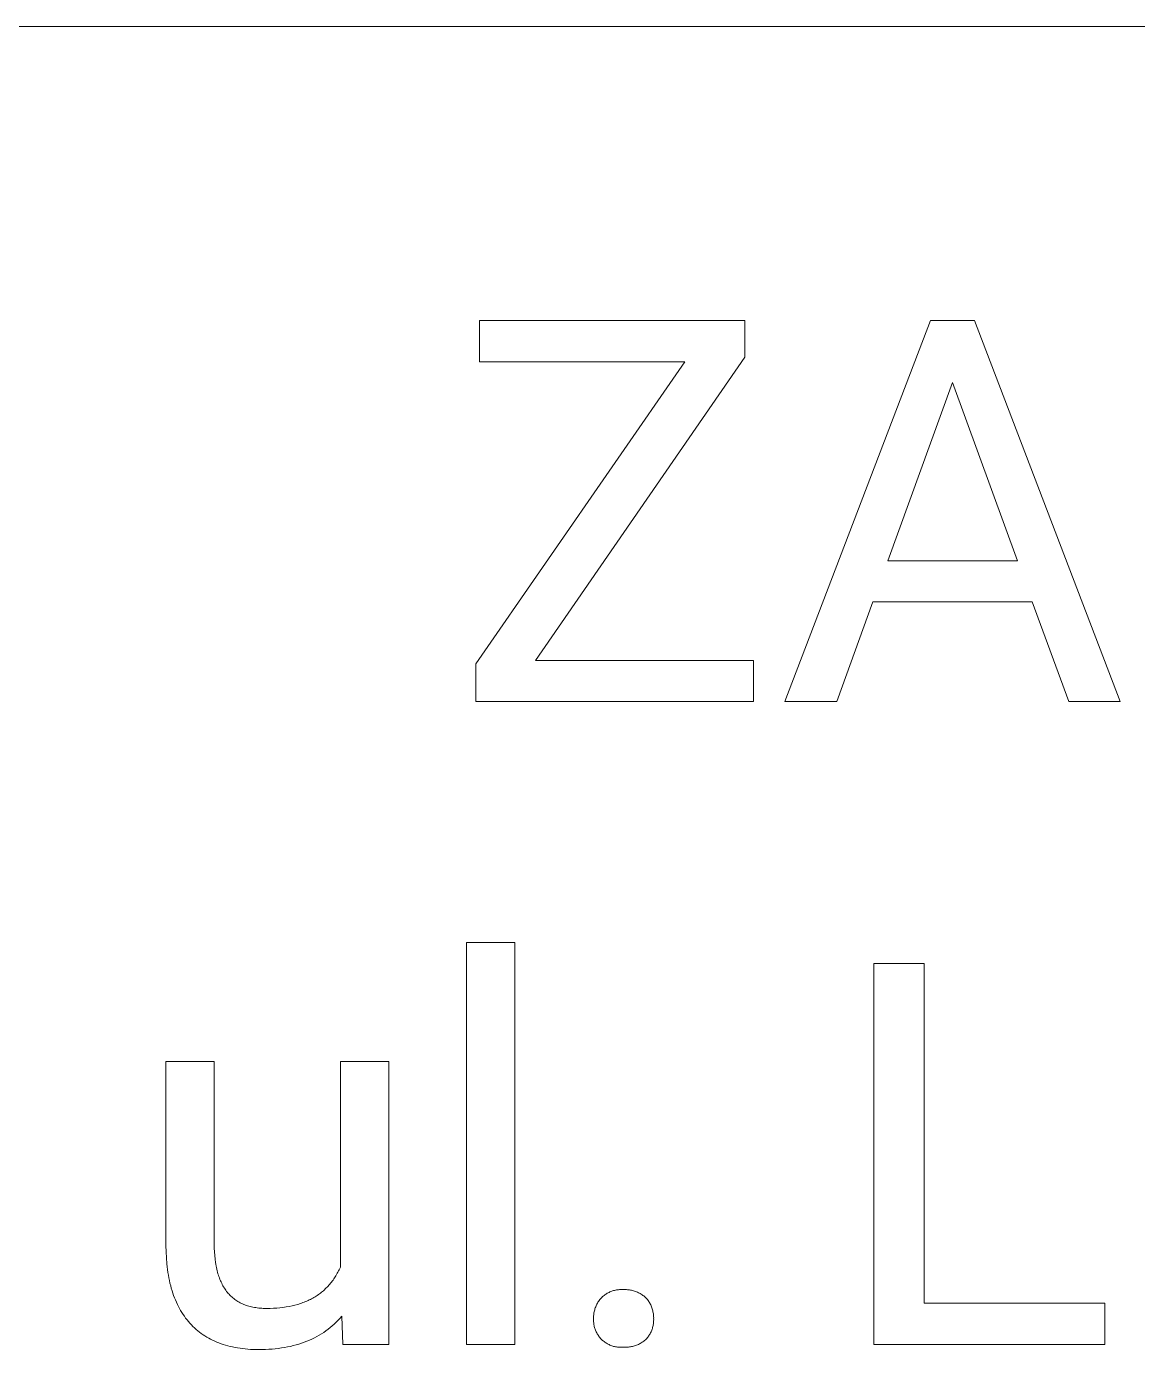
# Model space of a CAD drawing. Header units: millimetres. Extents: x -962 to 3068, y -237 to 2578.
# Drawn here: x 1782.2 to 1893.4, y 80.6 to 213.2 of the extents above; entities that cross this region are included whole.
import ezdxf

# ---------------------------------------------------------------- set-up
doc = ezdxf.new("R2010")
doc.units = ezdxf.units.MM
doc.header["$MEASUREMENT"] = 0
doc.layers.add('Domyślny', color=7, linetype='Continuous', true_color=0x000000)

msp = doc.modelspace()

# ---------------------------------------------------------------- linework, layer by layer
at = {"layer": 'Domyślny', "color": 18, "lineweight": 15, "true_color": 0x000000}
for p, q in [((3063.98, 213.22), (1544.75, 213.22)), ((1827.52, 179.62), (1827.52, 183.74)), ((1827.52, 183.74), (1854.12, 183.74)), ((1854.12, 183.74), (1854.12, 180.08)), ((1858.13, 145.58), (1872.7, 183.75)), ((1872.7, 183.75), (1877.11, 183.75)), ((1877.11, 183.75), (1891.71, 145.58)), ((1827.18, 149.36), (1848.09, 179.62)), ((1848.09, 179.62), (1827.52, 179.62)), ((1854.12, 180.08), (1833.13, 149.7)), ((1874.91, 177.53), (1868.44, 159.68)), ((1881.41, 159.68), (1874.91, 177.53)), ((1868.44, 159.68), (1881.41, 159.68)), ((1866.92, 155.56), (1863.32, 145.58)), ((1882.9, 155.56), (1866.92, 155.56)), ((1886.55, 145.58), (1882.9, 155.56)), ((1827.18, 145.58), (1827.18, 149.36)), ((1833.13, 149.7), (1854.96, 149.7)), ((1854.96, 149.7), (1854.96, 145.58)), ((1854.96, 145.58), (1827.18, 145.58)), ((1863.32, 145.58), (1858.13, 145.58)), ((1891.71, 145.58), (1886.55, 145.58)), ((1826.23, 81.16), (1826.23, 121.42)), ((1826.23, 121.42), (1831.08, 121.42)), ((1831.08, 121.42), (1831.08, 81.16)), ((1867.02, 81.16), (1867.02, 119.33)), ((1867.02, 119.33), (1872.08, 119.33)), ((1872.08, 119.33), (1872.08, 85.28)), ((1796.12, 91.07), (1796.12, 109.52)), ((1796.12, 109.52), (1800.97, 109.52)), ((1800.97, 109.52), (1800.97, 91.2)), ((1813.6, 88.89), (1813.6, 109.52)), ((1813.6, 109.52), (1818.46, 109.52)), ((1818.46, 109.52), (1818.46, 81.16)), ((1796.14, 90.43), (1796.12, 91.07)), ((1796.17, 89.82), (1796.14, 90.43)), ((1800.97, 91.2), (1800.97, 90.81)), ((1800.97, 90.81), (1800.99, 90.42)), ((1800.99, 90.42), (1801.02, 90.05)), ((1796.22, 89.22), (1796.17, 89.82)), ((1796.25, 88.93), (1796.22, 89.22)), ((1796.28, 88.65), (1796.25, 88.93)), ((1801.02, 90.05), (1801.05, 89.69)), ((1801.05, 89.69), (1801.1, 89.35)), ((1801.1, 89.35), (1801.12, 89.18)), ((1801.12, 89.18), (1801.15, 89.01)), ((1801.15, 89.01), (1801.19, 88.85)), ((1801.19, 88.85), (1801.22, 88.69)), ((1813.54, 88.77), (1813.6, 88.89)), ((1796.32, 88.37), (1796.28, 88.65)), ((1796.37, 88.09), (1796.32, 88.37)), ((1796.42, 87.82), (1796.37, 88.09)), ((1796.47, 87.56), (1796.42, 87.82)), ((1796.53, 87.29), (1796.47, 87.56)), ((1801.22, 88.69), (1801.26, 88.54)), ((1801.26, 88.54), (1801.3, 88.39)), ((1801.3, 88.39), (1801.34, 88.24)), ((1801.34, 88.24), (1801.39, 88.09)), ((1801.39, 88.09), (1801.43, 87.95)), ((1801.43, 87.95), (1801.48, 87.81)), ((1801.48, 87.81), (1801.54, 87.67)), ((1801.54, 87.67), (1801.59, 87.54)), ((1801.59, 87.54), (1801.65, 87.41)), ((1812.78, 87.49), (1812.86, 87.6)), ((1812.86, 87.6), (1812.93, 87.71)), ((1812.93, 87.71), (1813.01, 87.82)), ((1813.01, 87.82), (1813.08, 87.93)), ((1813.08, 87.93), (1813.15, 88.04)), ((1813.15, 88.04), (1813.22, 88.16)), ((1813.22, 88.16), (1813.29, 88.28)), ((1813.29, 88.28), (1813.35, 88.4)), ((1813.35, 88.4), (1813.42, 88.52)), ((1813.42, 88.52), (1813.48, 88.64)), ((1813.48, 88.64), (1813.54, 88.77)), ((1796.6, 87.04), (1796.53, 87.29)), ((1796.66, 86.79), (1796.6, 87.04)), ((1796.74, 86.54), (1796.66, 86.79)), ((1796.81, 86.3), (1796.74, 86.54)), ((1796.9, 86.06), (1796.81, 86.3)), ((1801.65, 87.41), (1801.71, 87.28)), ((1801.71, 87.28), (1801.77, 87.15)), ((1801.77, 87.15), (1801.84, 87.03)), ((1801.84, 87.03), (1801.9, 86.91)), ((1801.9, 86.91), (1801.98, 86.8)), ((1801.98, 86.8), (1802.05, 86.69)), ((1802.05, 86.69), (1802.12, 86.58)), ((1802.12, 86.58), (1802.2, 86.47)), ((1802.2, 86.47), (1802.28, 86.37)), ((1802.28, 86.37), (1802.37, 86.27)), ((1802.37, 86.27), (1802.45, 86.18)), ((1802.45, 86.18), (1802.54, 86.08)), ((1811.39, 86.14), (1811.5, 86.22)), ((1811.5, 86.22), (1811.6, 86.3)), ((1811.6, 86.3), (1811.7, 86.38)), ((1811.7, 86.38), (1811.8, 86.46)), ((1811.8, 86.46), (1811.9, 86.54)), ((1811.9, 86.54), (1812, 86.63)), ((1812, 86.63), (1812.09, 86.72)), ((1812.09, 86.72), (1812.18, 86.81)), ((1812.18, 86.81), (1812.27, 86.9)), ((1812.27, 86.9), (1812.36, 86.99)), ((1812.36, 86.99), (1812.45, 87.09)), ((1812.45, 87.09), (1812.54, 87.19)), ((1812.54, 87.19), (1812.62, 87.29)), ((1812.62, 87.29), (1812.7, 87.39)), ((1812.7, 87.39), (1812.78, 87.49)), ((1840.17, 86.18), (1840.25, 86.23)), ((1840.25, 86.23), (1840.33, 86.28)), ((1840.33, 86.28), (1840.42, 86.33)), ((1840.42, 86.33), (1840.51, 86.37)), ((1840.51, 86.37), (1840.6, 86.41)), ((1840.6, 86.41), (1840.69, 86.45)), ((1840.69, 86.45), (1840.78, 86.49)), ((1840.78, 86.49), (1840.87, 86.52)), ((1840.87, 86.52), (1840.97, 86.55)), ((1840.97, 86.55), (1841.06, 86.57)), ((1841.06, 86.57), (1841.16, 86.59)), ((1841.16, 86.59), (1841.25, 86.61)), ((1841.25, 86.61), (1841.35, 86.63)), ((1841.35, 86.63), (1841.45, 86.64)), ((1841.45, 86.64), (1841.55, 86.65)), ((1841.55, 86.65), (1841.65, 86.65)), ((1841.65, 86.65), (1841.74, 86.65)), ((1841.74, 86.65), (1841.84, 86.65)), ((1841.84, 86.65), (1841.94, 86.65)), ((1841.94, 86.65), (1842.04, 86.65)), ((1842.04, 86.65), (1842.15, 86.65)), ((1842.15, 86.65), (1842.25, 86.65)), ((1842.25, 86.65), (1842.36, 86.64)), ((1842.36, 86.64), (1842.46, 86.63)), ((1842.46, 86.63), (1842.57, 86.62)), ((1842.57, 86.62), (1842.67, 86.6)), ((1842.67, 86.6), (1842.77, 86.58)), ((1842.77, 86.58), (1842.87, 86.56)), ((1842.87, 86.56), (1842.97, 86.53)), ((1842.97, 86.53), (1843.07, 86.5)), ((1843.07, 86.5), (1843.17, 86.46)), ((1843.17, 86.46), (1843.27, 86.43)), ((1843.27, 86.43), (1843.36, 86.38)), ((1843.36, 86.38), (1843.46, 86.34)), ((1843.46, 86.34), (1843.55, 86.29)), ((1843.55, 86.29), (1843.64, 86.24)), ((1843.64, 86.24), (1843.73, 86.19)), ((1843.73, 86.19), (1843.82, 86.13)), ((1796.98, 85.83), (1796.9, 86.06)), ((1797.07, 85.61), (1796.98, 85.83)), ((1797.17, 85.38), (1797.07, 85.61)), ((1797.27, 85.17), (1797.17, 85.38)), ((1797.38, 84.96), (1797.27, 85.17)), ((1797.48, 84.75), (1797.38, 84.96)), ((1802.54, 86.08), (1802.63, 85.99)), ((1802.63, 85.99), (1802.72, 85.91)), ((1802.72, 85.91), (1802.82, 85.82)), ((1802.82, 85.82), (1802.92, 85.74)), ((1802.92, 85.74), (1803.02, 85.67)), ((1803.02, 85.67), (1803.12, 85.59)), ((1803.12, 85.59), (1803.23, 85.52)), ((1803.23, 85.52), (1803.34, 85.46)), ((1803.34, 85.46), (1803.45, 85.39)), ((1803.45, 85.39), (1803.56, 85.33)), ((1803.56, 85.33), (1803.68, 85.27)), ((1803.68, 85.27), (1803.8, 85.22)), ((1803.8, 85.22), (1803.92, 85.16)), ((1803.92, 85.16), (1804.04, 85.12)), ((1804.04, 85.12), (1804.17, 85.07)), ((1804.17, 85.07), (1804.3, 85.03)), ((1804.3, 85.03), (1804.43, 84.99)), ((1804.43, 84.99), (1804.56, 84.95)), ((1804.56, 84.95), (1804.7, 84.92)), ((1804.7, 84.92), (1804.84, 84.89)), ((1804.84, 84.89), (1804.98, 84.86)), ((1804.98, 84.86), (1805.12, 84.84)), ((1807.54, 84.83), (1807.85, 84.86)), ((1807.85, 84.86), (1808.16, 84.91)), ((1808.16, 84.91), (1808.46, 84.96)), ((1808.46, 84.96), (1808.76, 85.02)), ((1808.76, 85.02), (1809.04, 85.09)), ((1809.04, 85.09), (1809.32, 85.17)), ((1809.32, 85.17), (1809.59, 85.25)), ((1809.59, 85.25), (1809.72, 85.3)), ((1809.72, 85.3), (1809.85, 85.34)), ((1809.85, 85.34), (1809.98, 85.39)), ((1809.98, 85.39), (1810.11, 85.44)), ((1810.11, 85.44), (1810.24, 85.5)), ((1810.24, 85.5), (1810.36, 85.55)), ((1810.36, 85.55), (1810.48, 85.61)), ((1810.48, 85.61), (1810.6, 85.67)), ((1810.6, 85.67), (1810.72, 85.73)), ((1810.72, 85.73), (1810.84, 85.8)), ((1810.84, 85.8), (1810.95, 85.86)), ((1810.95, 85.86), (1811.06, 85.93)), ((1811.06, 85.93), (1811.17, 86)), ((1811.17, 86), (1811.28, 86.07)), ((1811.28, 86.07), (1811.39, 86.14)), ((1839.13, 84.83), (1839.17, 84.92)), ((1839.17, 84.92), (1839.21, 85.02)), ((1839.21, 85.02), (1839.25, 85.11)), ((1839.25, 85.11), (1839.3, 85.2)), ((1839.3, 85.2), (1839.35, 85.3)), ((1839.35, 85.3), (1839.4, 85.38)), ((1839.4, 85.38), (1839.46, 85.47)), ((1839.46, 85.47), (1839.52, 85.56)), ((1839.52, 85.56), (1839.58, 85.64)), ((1839.58, 85.64), (1839.65, 85.72)), ((1839.65, 85.72), (1839.71, 85.8)), ((1839.71, 85.8), (1839.78, 85.87)), ((1839.78, 85.87), (1839.86, 85.94)), ((1839.86, 85.94), (1839.93, 86)), ((1839.93, 86), (1840.01, 86.06)), ((1840.01, 86.06), (1840.09, 86.12)), ((1840.09, 86.12), (1840.17, 86.18)), ((1843.82, 86.13), (1843.9, 86.07)), ((1843.9, 86.07), (1843.99, 86.01)), ((1843.99, 86.01), (1844.07, 85.94)), ((1844.07, 85.94), (1844.15, 85.87)), ((1844.15, 85.87), (1844.22, 85.8)), ((1844.22, 85.8), (1844.29, 85.72)), ((1844.29, 85.72), (1844.35, 85.64)), ((1844.35, 85.64), (1844.42, 85.56)), ((1844.42, 85.56), (1844.48, 85.47)), ((1844.48, 85.47), (1844.53, 85.39)), ((1844.53, 85.39), (1844.58, 85.3)), ((1844.58, 85.3), (1844.63, 85.21)), ((1844.63, 85.21), (1844.68, 85.11)), ((1844.68, 85.11), (1844.72, 85.02)), ((1844.72, 85.02), (1844.76, 84.92)), ((1844.76, 84.92), (1844.8, 84.83)), ((1872.08, 85.28), (1890.17, 85.28)), ((1890.17, 85.28), (1890.17, 81.16)), ((1797.6, 84.55), (1797.48, 84.75)), ((1797.72, 84.35), (1797.6, 84.55)), ((1797.84, 84.16), (1797.72, 84.35)), ((1797.97, 83.97), (1797.84, 84.16)), ((1798.1, 83.79), (1797.97, 83.97)), ((1798.24, 83.61), (1798.1, 83.79)), ((1798.38, 83.44), (1798.24, 83.61)), ((1805.12, 84.84), (1805.27, 84.82)), ((1805.27, 84.82), (1805.42, 84.8)), ((1805.42, 84.8), (1805.57, 84.79)), ((1805.57, 84.79), (1805.73, 84.78)), ((1805.73, 84.78), (1805.88, 84.77)), ((1805.88, 84.77), (1806.04, 84.76)), ((1806.04, 84.76), (1806.2, 84.76)), ((1806.2, 84.76), (1806.55, 84.77)), ((1806.55, 84.77), (1806.89, 84.78)), ((1806.89, 84.78), (1807.22, 84.8)), ((1807.22, 84.8), (1807.54, 84.83)), ((1813.37, 83.57), (1813.18, 83.37)), ((1813.55, 83.76), (1813.37, 83.57)), ((1813.73, 83.97), (1813.55, 83.76)), ((1813.84, 81.16), (1813.73, 83.97)), ((1838.95, 83.91), (1838.96, 84.02)), ((1838.95, 83.81), (1838.95, 83.91)), ((1838.95, 83.71), (1838.95, 83.81)), ((1838.95, 83.61), (1838.95, 83.71)), ((1838.95, 83.51), (1838.95, 83.61)), ((1838.96, 84.02), (1838.97, 84.12)), ((1838.97, 84.12), (1838.98, 84.22)), ((1838.98, 84.22), (1839, 84.33)), ((1839, 84.33), (1839.02, 84.43)), ((1839.02, 84.43), (1839.04, 84.53)), ((1839.04, 84.53), (1839.07, 84.63)), ((1839.07, 84.63), (1839.1, 84.73)), ((1839.1, 84.73), (1839.13, 84.83)), ((1844.8, 84.83), (1844.83, 84.73)), ((1844.83, 84.73), (1844.86, 84.63)), ((1844.86, 84.63), (1844.89, 84.53)), ((1844.89, 84.53), (1844.91, 84.43)), ((1844.91, 84.43), (1844.93, 84.33)), ((1844.93, 84.33), (1844.95, 84.22)), ((1844.95, 84.22), (1844.96, 84.12)), ((1844.96, 84.12), (1844.97, 84.02)), ((1844.97, 84.02), (1844.97, 83.91)), ((1844.97, 83.91), (1844.98, 83.81)), ((1844.98, 83.81), (1844.97, 83.71)), ((1844.97, 83.71), (1844.98, 83.61)), ((1844.98, 83.61), (1844.97, 83.51)), ((1798.53, 83.27), (1798.38, 83.44)), ((1798.68, 83.11), (1798.53, 83.27)), ((1798.83, 82.95), (1798.68, 83.11)), ((1798.99, 82.8), (1798.83, 82.95)), ((1799.15, 82.65), (1798.99, 82.8)), ((1799.32, 82.51), (1799.15, 82.65)), ((1799.49, 82.38), (1799.32, 82.51)), ((1799.66, 82.25), (1799.49, 82.38)), ((1799.84, 82.12), (1799.66, 82.25)), ((1811.7, 82.21), (1811.47, 82.07)), ((1811.93, 82.36), (1811.7, 82.21)), ((1812.15, 82.51), (1811.93, 82.36)), ((1812.36, 82.67), (1812.15, 82.51)), ((1812.58, 82.84), (1812.36, 82.67)), ((1812.78, 83.01), (1812.58, 82.84)), ((1812.98, 83.19), (1812.78, 83.01)), ((1813.18, 83.37), (1812.98, 83.19)), ((1838.96, 83.42), (1838.95, 83.51)), ((1838.97, 83.32), (1838.96, 83.42)), ((1838.98, 83.23), (1838.97, 83.32)), ((1838.99, 83.13), (1838.98, 83.23)), ((1839.01, 83.04), (1838.99, 83.13)), ((1839.03, 82.95), (1839.01, 83.04)), ((1839.06, 82.85), (1839.03, 82.95)), ((1839.09, 82.76), (1839.06, 82.85)), ((1839.12, 82.67), (1839.09, 82.76)), ((1839.15, 82.58), (1839.12, 82.67)), ((1839.19, 82.49), (1839.15, 82.58)), ((1839.23, 82.4), (1839.19, 82.49)), ((1839.27, 82.32), (1839.23, 82.4)), ((1839.32, 82.23), (1839.27, 82.32)), ((1839.37, 82.15), (1839.32, 82.23)), ((1844.62, 82.23), (1844.57, 82.15)), ((1844.66, 82.32), (1844.62, 82.23)), ((1844.71, 82.4), (1844.66, 82.32)), ((1844.75, 82.49), (1844.71, 82.4)), ((1844.78, 82.58), (1844.75, 82.49)), ((1844.82, 82.67), (1844.78, 82.58)), ((1844.85, 82.76), (1844.82, 82.67)), ((1844.87, 82.85), (1844.85, 82.76)), ((1844.9, 82.95), (1844.87, 82.85)), ((1844.92, 83.04), (1844.9, 82.95)), ((1844.94, 83.13), (1844.92, 83.04)), ((1844.95, 83.23), (1844.94, 83.13)), ((1844.96, 83.32), (1844.95, 83.23)), ((1844.97, 83.42), (1844.96, 83.32)), ((1844.97, 83.51), (1844.97, 83.42)), ((1800.03, 82), (1799.84, 82.12)), ((1800.21, 81.88), (1800.03, 82)), ((1800.41, 81.77), (1800.21, 81.88)), ((1800.6, 81.67), (1800.41, 81.77)), ((1800.8, 81.57), (1800.6, 81.67)), ((1801.01, 81.47), (1800.8, 81.57)), ((1801.22, 81.38), (1801.01, 81.47)), ((1801.43, 81.3), (1801.22, 81.38)), ((1801.65, 81.22), (1801.43, 81.3)), ((1801.87, 81.14), (1801.65, 81.22)), ((1802.1, 81.07), (1801.87, 81.14)), ((1802.33, 81.01), (1802.1, 81.07)), ((1802.56, 80.95), (1802.33, 81.01)), ((1802.8, 80.9), (1802.56, 80.95)), ((1803.05, 80.85), (1802.8, 80.9)), ((1808.29, 80.9), (1808, 80.85)), ((1808.59, 80.96), (1808.29, 80.9)), ((1808.88, 81.03), (1808.59, 80.96)), ((1809.16, 81.11), (1808.88, 81.03)), ((1809.44, 81.19), (1809.16, 81.11)), ((1809.71, 81.28), (1809.44, 81.19)), ((1809.98, 81.37), (1809.71, 81.28)), ((1810.24, 81.47), (1809.98, 81.37)), ((1810.49, 81.58), (1810.24, 81.47)), ((1810.75, 81.69), (1810.49, 81.58)), ((1810.99, 81.81), (1810.75, 81.69)), ((1811.23, 81.94), (1810.99, 81.81)), ((1811.47, 82.07), (1811.23, 81.94)), ((1818.46, 81.16), (1813.84, 81.16)), ((1831.08, 81.16), (1826.23, 81.16)), ((1839.42, 82.07), (1839.37, 82.15)), ((1839.47, 81.99), (1839.42, 82.07)), ((1839.53, 81.91), (1839.47, 81.99)), ((1839.59, 81.84), (1839.53, 81.91)), ((1839.65, 81.76), (1839.59, 81.84)), ((1839.71, 81.69), (1839.65, 81.76)), ((1839.78, 81.63), (1839.71, 81.69)), ((1839.86, 81.56), (1839.78, 81.63)), ((1839.93, 81.5), (1839.86, 81.56)), ((1840.01, 81.44), (1839.93, 81.5)), ((1840.09, 81.38), (1840.01, 81.44)), ((1840.17, 81.32), (1840.09, 81.38)), ((1840.25, 81.27), (1840.17, 81.32)), ((1840.34, 81.22), (1840.25, 81.27)), ((1840.42, 81.18), (1840.34, 81.22)), ((1840.51, 81.13), (1840.42, 81.18)), ((1840.6, 81.09), (1840.51, 81.13)), ((1840.69, 81.06), (1840.6, 81.09)), ((1840.78, 81.02), (1840.69, 81.06)), ((1840.88, 80.99), (1840.78, 81.02)), ((1840.97, 80.96), (1840.88, 80.99)), ((1841.06, 80.94), (1840.97, 80.96)), ((1841.16, 80.92), (1841.06, 80.94)), ((1841.26, 80.9), (1841.16, 80.92)), ((1841.35, 80.89), (1841.26, 80.9)), ((1841.45, 80.88), (1841.35, 80.89)), ((1841.55, 80.87), (1841.45, 80.88)), ((1841.94, 80.87), (1841.84, 80.87)), ((1842.04, 80.87), (1841.94, 80.87)), ((1842.36, 80.87), (1842.25, 80.87)), ((1842.46, 80.88), (1842.36, 80.87)), ((1842.56, 80.9), (1842.46, 80.88)), ((1842.67, 80.91), (1842.56, 80.9)), ((1842.77, 80.93), (1842.67, 80.91)), ((1842.87, 80.95), (1842.77, 80.93)), ((1842.97, 80.98), (1842.87, 80.95)), ((1843.07, 81.01), (1842.97, 80.98)), ((1843.17, 81.04), (1843.07, 81.01)), ((1843.26, 81.08), (1843.17, 81.04)), ((1843.36, 81.12), (1843.26, 81.08)), ((1843.46, 81.16), (1843.36, 81.12)), ((1843.55, 81.21), (1843.46, 81.16)), ((1843.64, 81.26), (1843.55, 81.21)), ((1843.73, 81.31), (1843.64, 81.26)), ((1843.82, 81.37), (1843.73, 81.31)), ((1843.9, 81.43), (1843.82, 81.37)), ((1843.99, 81.49), (1843.9, 81.43)), ((1844.07, 81.56), (1843.99, 81.49)), ((1844.15, 81.62), (1844.07, 81.56)), ((1844.22, 81.69), (1844.15, 81.62)), ((1844.29, 81.76), (1844.22, 81.69)), ((1844.35, 81.84), (1844.29, 81.76)), ((1844.41, 81.91), (1844.35, 81.84)), ((1844.46, 81.99), (1844.41, 81.91)), ((1844.52, 82.07), (1844.46, 81.99)), ((1844.57, 82.15), (1844.52, 82.07)), ((1890.17, 81.16), (1867.02, 81.16)), ((1803.29, 80.81), (1803.05, 80.85)), ((1803.55, 80.77), (1803.29, 80.81)), ((1803.8, 80.73), (1803.55, 80.77)), ((1804.06, 80.71), (1803.8, 80.73)), ((1804.33, 80.68), (1804.06, 80.71)), ((1804.59, 80.66), (1804.33, 80.68)), ((1804.87, 80.65), (1804.59, 80.66)), ((1805.14, 80.64), (1804.87, 80.65)), ((1805.42, 80.64), (1805.14, 80.64)), ((1805.76, 80.64), (1805.42, 80.64)), ((1806.1, 80.65), (1805.76, 80.64)), ((1806.43, 80.67), (1806.1, 80.65)), ((1806.75, 80.69), (1806.43, 80.67)), ((1807.07, 80.72), (1806.75, 80.69)), ((1807.38, 80.76), (1807.07, 80.72)), ((1807.69, 80.8), (1807.38, 80.76)), ((1808, 80.85), (1807.69, 80.8)), ((1841.65, 80.87), (1841.55, 80.87)), ((1841.75, 80.87), (1841.65, 80.87)), ((1841.84, 80.87), (1841.75, 80.87)), ((1842.15, 80.87), (1842.04, 80.87)), ((1842.25, 80.87), (1842.15, 80.87))]:
    msp.add_line(p, q, dxfattribs=at)

doc.saveas('drawing.dxf')
